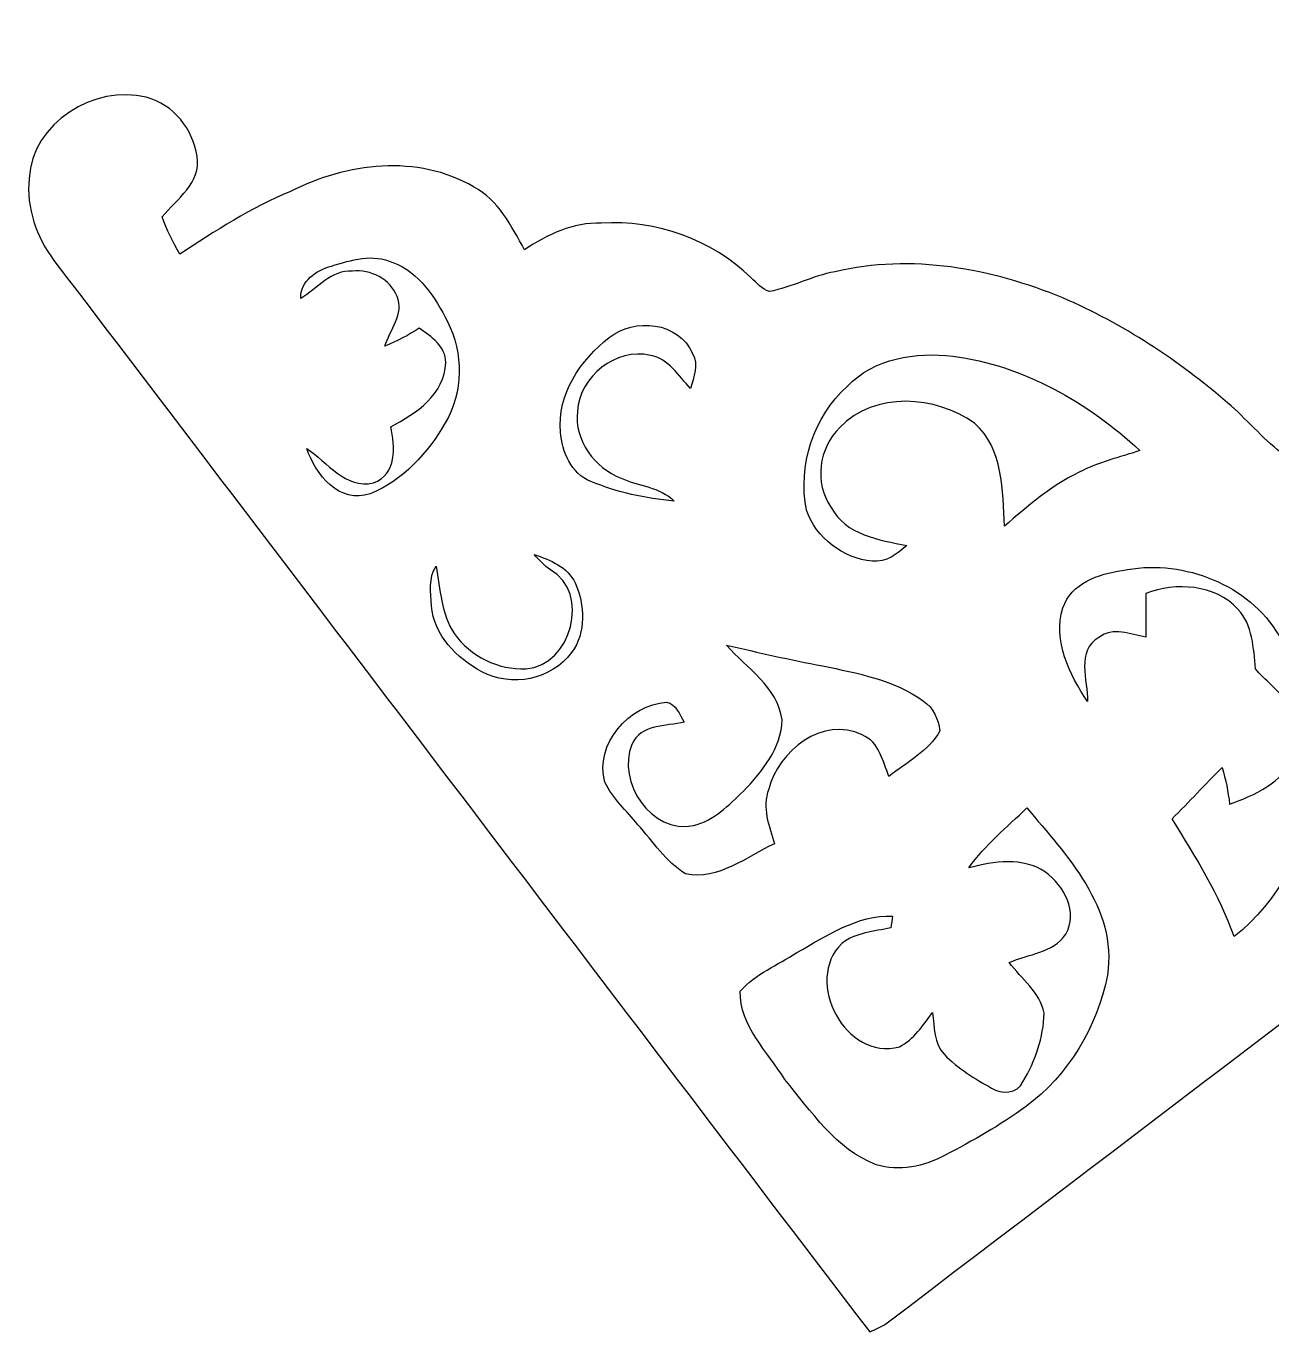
# Model space of a CAD drawing. Header units: centimetres. Extents: x -12.9 to 12.5, y -10.8 to 12.2.
# Drawn here: x -12.74 to -4.63, y -5.82 to 2.68 of the extents above; entities that cross this region are included whole.
import ezdxf

# ---------------------------------------------------------------- set-up
doc = ezdxf.new("R2010")
doc.units = ezdxf.units.CM
doc.header["$MEASUREMENT"] = 0
doc.layers.add('Camada 1', color=7, linetype='Continuous')

msp = doc.modelspace()

# ---------------------------------------------------------------- linework, layer by layer
at = {"layer": 'Camada 1', "color": 167}
for points, knots in [([(0.15275, 2.55658), (0.36724, 2.68464), (0.66886, 2.64936), (0.83784, 2.46167), (0.83784, 2.46167), (0.96838, 2.32056), (0.96378, 2.06516), (0.81173, 1.94098), (0.81173, 1.94098), (0.69568, 1.84396), (0.53374, 1.89971), (0.39687, 1.8877), (0.39687, 1.8877), (0.40852, 1.70003), (0.45191, 1.46507), (0.65298, 1.39206), (0.65298, 1.39206), (0.85124, 1.29187), (1.1109, 1.39452), (1.17369, 1.61042), (1.17369, 1.61042), (1.27141, 1.91135), (1.41887, 2.2165), (1.68875, 2.39888), (1.68875, 2.39888), (1.84396, 2.51107), (2.05951, 2.52165), (2.22885, 2.43416), (2.22885, 2.43416), (2.47402, 2.30116), (2.65253, 2.01365), (2.58514, 1.72966), (2.58514, 1.72966), (2.53223, 1.57973), (2.39572, 1.4859), (2.27329, 1.39522), (2.27329, 1.39522), (-0.86606, -0.99201), (-4.00543, -3.37925), (-7.1448, -5.76686), (-7.1448, -5.76686), (-7.17797, -5.78767), (-7.21465, -5.80284), (-7.25028, -5.81907), (-7.25028, -5.81907), (-9.02441, -3.49566), (-10.79041, -1.16557), (-12.56312, 1.15851), (-12.56312, 1.15851), (-12.67636, 1.31127), (-12.74409, 1.50071), (-12.72398, 1.69228), (-12.72398, 1.69228), (-12.70705, 2.05351), (-12.29818, 2.30681), (-11.96128, 2.22108), (-11.96128, 2.22108), (-11.78418, 2.17523), (-11.65612, 2.01329), (-11.63072, 1.83515), (-11.63072, 1.83515), (-11.6011, 1.66687), (-11.7616, 1.55716), (-11.85757, 1.44356), (-11.85757, 1.44356), (-11.82863, 1.35854), (-11.78841, 1.27776), (-11.74396, 1.19979), (-11.74396, 1.19979), (-11.51149, 1.35042), (-11.27901, 1.50213), (-11.02183, 1.6076), (-11.02183, 1.6076), (-10.65742, 1.79492), (-10.19563, 1.85137), (-9.82944, 1.63759), (-9.82944, 1.63759), (-9.66611, 1.55292), (-9.58532, 1.38077), (-9.49748, 1.22872), (-9.49748, 1.22872), (-9.34896, 1.32644), (-9.18104, 1.40935), (-8.9983, 1.40053), (-8.9983, 1.40053), (-8.64235, 1.42487), (-8.27652, 1.29645), (-8.02216, 1.04457), (-8.02216, 1.04457), (-7.98442, 1.01353), (-7.95231, 0.96979), (-7.90363, 0.95566), (-7.90363, 0.95566), (-7.75723, 0.9846), (-7.62316, 1.05798), (-7.47572, 1.08479), (-7.47572, 1.08479), (-6.979, 1.20332), (-6.45688, 1.1063), (-5.99157, 0.91405), (-5.99157, 0.91405), (-5.60034, 0.74648), (-5.24121, 0.5094), (-4.91949, 0.23213), (-4.91949, 0.23213), (-4.79882, 0.1277), (-4.69582, 0.00458), (-4.57059, -0.09418), (-4.57059, -0.09418), (-4.48274, -0.10936), (-4.39384, -0.05432), (-4.37761, 0.03493), (-4.37761, 0.03493), (-4.23157, 0.53903), (-3.81635, 0.99342), (-3.28224, 1.07492), (-3.28224, 1.07492), (-2.99332, 1.09889), (-2.69733, 1.10137), (-2.41406, 1.03046), (-2.41406, 1.03046), (-1.91135, 0.9151), (-1.43862, 0.70343), (-0.95956, 0.51647), (-0.95956, 0.51647), (-0.6664, 0.40393), (-0.35842, 0.2868), (-0.0381, 0.33197), (-0.0381, 0.33197), (0.1605, 0.3563), (0.3623, 0.5602), (0.28046, 0.76904), (0.28046, 0.76904), (0.20567, 0.96943), (0.08113, 1.155), (-0.07372, 1.30174), (-0.07372, 1.30174), (-0.13899, 1.3402), (-0.22506, 1.42945), (-0.2988, 1.3656), (-0.2988, 1.3656), (-0.33725, 1.2266), (-0.32597, 1.0481), (-0.46601, 0.96237), (-0.46601, 0.96237), (-0.64311, 0.86783), (-0.88688, 0.96273), (-0.96801, 1.1444), (-0.96801, 1.1444), (-1.11125, 1.43827), (-0.92991, 1.8168), (-0.64381, 1.94768), (-0.64381, 1.94768), (-0.52105, 2.01507), (-0.37677, 2.00201), (-0.24165, 2.00695), (-0.24165, 2.00695), (-0.18696, 2.23273), (-0.05608, 2.44474), (0.15275, 2.55658)], [0, 0, 0, 0, 0.0243902, 0.0243902, 0.0243902, 0.0243902, 0.0487805, 0.0487805, 0.0487805, 0.0487805, 0.0731707, 0.0731707, 0.0731707, 0.0731707, 0.097561, 0.097561, 0.097561, 0.097561, 0.1219512, 0.1219512, 0.1219512, 0.1219512, 0.1463415, 0.1463415, 0.1463415, 0.1463415, 0.1707317, 0.1707317, 0.1707317, 0.1707317, 0.195122, 0.195122, 0.195122, 0.195122, 0.2195122, 0.2195122, 0.2195122, 0.2195122, 0.2439024, 0.2439024, 0.2439024, 0.2439024, 0.2682927, 0.2682927, 0.2682927, 0.2682927, 0.2926829, 0.2926829, 0.2926829, 0.2926829, 0.3170732, 0.3170732, 0.3170732, 0.3170732, 0.3414634, 0.3414634, 0.3414634, 0.3414634, 0.3658537, 0.3658537, 0.3658537, 0.3658537, 0.3902439, 0.3902439, 0.3902439, 0.3902439, 0.4146341, 0.4146341, 0.4146341, 0.4146341, 0.4390244, 0.4390244, 0.4390244, 0.4390244, 0.4634146, 0.4634146, 0.4634146, 0.4634146, 0.4878049, 0.4878049, 0.4878049, 0.4878049, 0.5121951, 0.5121951, 0.5121951, 0.5121951, 0.5365854, 0.5365854, 0.5365854, 0.5365854, 0.5609756, 0.5609756, 0.5609756, 0.5609756, 0.5853659, 0.5853659, 0.5853659, 0.5853659, 0.6097561, 0.6097561, 0.6097561, 0.6097561, 0.6341463, 0.6341463, 0.6341463, 0.6341463, 0.6585366, 0.6585366, 0.6585366, 0.6585366, 0.6829268, 0.6829268, 0.6829268, 0.6829268, 0.7073171, 0.7073171, 0.7073171, 0.7073171, 0.7317073, 0.7317073, 0.7317073, 0.7317073, 0.7560976, 0.7560976, 0.7560976, 0.7560976, 0.7804878, 0.7804878, 0.7804878, 0.7804878, 0.804878, 0.804878, 0.804878, 0.804878, 0.8292683, 0.8292683, 0.8292683, 0.8292683, 0.8536585, 0.8536585, 0.8536585, 0.8536585, 0.8780488, 0.8780488, 0.8780488, 0.8780488, 0.902439, 0.902439, 0.902439, 0.902439, 0.9268293, 0.9268293, 0.9268293, 0.9268293, 0.9512195, 0.9512195, 0.9512195, 0.9512195, 1, 1, 1, 1]), ([(-10.75619, 1.12218), (-10.75619, 1.12218), (-10.75619, 1.12218), (-10.75619, 1.12218), (-10.75619, 1.12218), (-10.85285, 1.09326), (-10.96221, 1.02622), (-10.95445, 0.91052), (-10.95445, 0.91052), (-10.84756, 0.97683), (-10.75689, 1.09714), (-10.61861, 1.08902), (-10.61861, 1.08902), (-10.50077, 1.10101), (-10.37237, 1.03893), (-10.32862, 0.92463), (-10.32862, 0.92463), (-10.27747, 0.81033), (-10.3773, 0.70626), (-10.40729, 0.60042), (-10.40729, 0.60042), (-10.32933, 0.63217), (-10.25489, 0.67203), (-10.18363, 0.71649), (-10.18363, 0.71649), (-10.10567, 0.6625), (-10.01042, 0.60006), (-10.01148, 0.49283), (-10.01148, 0.49283), (-10.01676, 0.28787), (-10.2048, 0.1605), (-10.36919, 0.07584), (-10.36919, 0.07584), (-10.33956, -0.05608), (-10.32862, -0.23176), (-10.48243, -0.29069), (-10.48243, -0.29069), (-10.66447, -0.33019), (-10.78229, -0.15487), (-10.91635, -0.06631), (-10.91635, -0.06631), (-10.86097, -0.23388), (-10.70151, -0.43215), (-10.50325, -0.36054), (-10.50325, -0.36054), (-10.28981, -0.27586), (-10.1279, -0.09384), (-10.0143, 0.10089), (-10.0143, 0.10089), (-9.89506, 0.29951), (-9.89647, 0.55562), (-9.99948, 0.76059), (-9.99948, 0.76059), (-10.07921, 0.91651), (-10.18257, 1.08162), (-10.35508, 1.1444), (-10.35508, 1.1444), (-10.48384, 1.20543), (-10.62813, 1.16134), (-10.75619, 1.12218)], [0, 0, 0, 0, 0.0625, 0.0625, 0.0625, 0.0625, 0.125, 0.125, 0.125, 0.125, 0.1875, 0.1875, 0.1875, 0.1875, 0.25, 0.25, 0.25, 0.25, 0.3125, 0.3125, 0.3125, 0.3125, 0.375, 0.375, 0.375, 0.375, 0.4375, 0.4375, 0.4375, 0.4375, 0.5, 0.5, 0.5, 0.5, 0.5625, 0.5625, 0.5625, 0.5625, 0.625, 0.625, 0.625, 0.625, 0.6875, 0.6875, 0.6875, 0.6875, 0.75, 0.75, 0.75, 0.75, 0.8125, 0.8125, 0.8125, 0.8125, 0.875, 0.875, 0.875, 0.875, 1, 1, 1, 1]), ([(-8.94644, 0.65617), (-8.94644, 0.65617), (-8.94644, 0.65617), (-8.94644, 0.65617), (-8.94644, 0.65617), (-9.1327, 0.51152), (-9.28899, 0.2868), (-9.26288, 0.04056), (-9.26288, 0.04056), (-9.25407, -0.08714), (-9.19444, -0.23071), (-9.06709, -0.2801), (-9.06709, -0.2801), (-8.89528, -0.35277), (-8.70902, -0.39158), (-8.52382, -0.40886), (-8.52382, -0.40886), (-8.61589, -0.31467), (-8.75558, -0.31255), (-8.86918, -0.25929), (-8.86918, -0.25929), (-9.04205, -0.19156), (-9.17398, -0.0141), (-9.15387, 0.17604), (-9.15387, 0.17604), (-9.13977, 0.40393), (-8.9027, 0.5909), (-8.67798, 0.54044), (-8.67798, 0.54044), (-8.55909, 0.51893), (-8.49453, 0.40569), (-8.41692, 0.32561), (-8.41692, 0.32561), (-8.39681, 0.39863), (-8.36118, 0.48048), (-8.40422, 0.55245), (-8.40422, 0.55245), (-8.49206, 0.75847), (-8.78381, 0.7888), (-8.94644, 0.65617)], [0, 0, 0, 0, 0.0909091, 0.0909091, 0.0909091, 0.0909091, 0.1818182, 0.1818182, 0.1818182, 0.1818182, 0.2727273, 0.2727273, 0.2727273, 0.2727273, 0.3636364, 0.3636364, 0.3636364, 0.3636364, 0.4545455, 0.4545455, 0.4545455, 0.4545455, 0.5454545, 0.5454545, 0.5454545, 0.5454545, 0.6363636, 0.6363636, 0.6363636, 0.6363636, 0.7272727, 0.7272727, 0.7272727, 0.7272727, 0.8181818, 0.8181818, 0.8181818, 0.8181818, 1, 1, 1, 1]), ([(-7.39563, 0.33972), (-7.39563, 0.33972), (-7.39563, 0.33972), (-7.39563, 0.33972), (-7.39563, 0.33972), (-7.61471, 0.14111), (-7.72089, -0.17744), (-7.66127, -0.46743), (-7.66127, -0.46743), (-7.60236, -0.64664), (-7.42102, -0.78493), (-7.2337, -0.7994), (-7.2337, -0.7994), (-7.14304, -0.81173), (-7.07107, -0.75318), (-7.00899, -0.69673), (-7.00899, -0.69673), (-7.18855, -0.66321), (-7.40657, -0.629), (-7.50005, -0.44944), (-7.50005, -0.44944), (-7.614, -0.29138), (-7.58155, -0.06139), (-7.44466, 0.0716), (-7.44466, 0.0716), (-7.21783, 0.30762), (-6.82025, 0.27834), (-6.56802, 0.09947), (-6.56802, 0.09947), (-6.37821, -0.06667), (-6.38632, -0.34149), (-6.37187, -0.57221), (-6.37187, -0.57221), (-6.22123, -0.44026), (-6.06777, -0.30692), (-5.88573, -0.22048), (-5.88573, -0.22048), (-5.76155, -0.15416), (-5.62292, -0.12559), (-5.49134, -0.07866), (-5.49134, -0.07866), (-5.82789, 0.23354), (-6.24874, 0.47554), (-6.70877, 0.53586), (-6.70877, 0.53586), (-6.94901, 0.56303), (-7.22171, 0.5221), (-7.39563, 0.33972)], [0, 0, 0, 0, 0.0769231, 0.0769231, 0.0769231, 0.0769231, 0.1538462, 0.1538462, 0.1538462, 0.1538462, 0.2307692, 0.2307692, 0.2307692, 0.2307692, 0.3076923, 0.3076923, 0.3076923, 0.3076923, 0.3846154, 0.3846154, 0.3846154, 0.3846154, 0.4615385, 0.4615385, 0.4615385, 0.4615385, 0.5384615, 0.5384615, 0.5384615, 0.5384615, 0.6153846, 0.6153846, 0.6153846, 0.6153846, 0.6923077, 0.6923077, 0.6923077, 0.6923077, 0.7692308, 0.7692308, 0.7692308, 0.7692308, 0.8461538, 0.8461538, 0.8461538, 0.8461538, 1, 1, 1, 1]), ([(-9.4361, -0.75635), (-9.4361, -0.75635), (-9.4361, -0.75635), (-9.4361, -0.75635), (-9.4361, -0.75635), (-9.40435, -0.79304), (-9.36978, -0.82761), (-9.32956, -0.85583), (-9.32956, -0.85583), (-9.06674, -1.00188), (-9.19127, -1.48342), (-9.48936, -1.50001), (-9.48936, -1.50001), (-9.66858, -1.50988), (-9.85061, -1.41851), (-9.95503, -1.27316), (-9.95503, -1.27316), (-10.04181, -1.14335), (-10.04534, -0.98178), (-10.07463, -0.83326), (-10.07463, -0.83326), (-10.12472, -0.90945), (-10.10778, -1.004), (-10.10355, -1.08973), (-10.10355, -1.08973), (-10.0905, -1.28305), (-9.93739, -1.43121), (-9.77652, -1.51977), (-9.77652, -1.51977), (-9.58567, -1.62453), (-9.32144, -1.57161), (-9.19162, -1.39522), (-9.19162, -1.39522), (-9.09496, -1.26505), (-9.10624, -1.08444), (-9.16763, -0.94192), (-9.16763, -0.94192), (-9.21773, -0.83714), (-9.33309, -0.79128), (-9.4361, -0.75635)], [0, 0, 0, 0, 0.0909091, 0.0909091, 0.0909091, 0.0909091, 0.1818182, 0.1818182, 0.1818182, 0.1818182, 0.2727273, 0.2727273, 0.2727273, 0.2727273, 0.3636364, 0.3636364, 0.3636364, 0.3636364, 0.4545455, 0.4545455, 0.4545455, 0.4545455, 0.5454545, 0.5454545, 0.5454545, 0.5454545, 0.6363636, 0.6363636, 0.6363636, 0.6363636, 0.7272727, 0.7272727, 0.7272727, 0.7272727, 0.8181818, 0.8181818, 0.8181818, 0.8181818, 1, 1, 1, 1]), ([(-5.99157, -1.10418), (-5.99157, -1.10418), (-5.99157, -1.10418), (-5.99157, -1.10418), (-5.99157, -1.10418), (-6.05966, -1.31867), (-5.94888, -1.53882), (-5.8307, -1.71379), (-5.8307, -1.71379), (-5.82999, -1.57833), (-5.90832, -1.37971), (-5.75804, -1.29716), (-5.75804, -1.29716), (-5.66596, -1.22519), (-5.55237, -1.27565), (-5.45182, -1.29504), (-5.45182, -1.29504), (-5.45182, -1.20015), (-5.45112, -1.10489), (-5.45217, -1.01035), (-5.45217, -1.01035), (-5.25744, -0.93451), (-5.00027, -0.95074), (-4.85174, -1.11195), (-4.85174, -1.11195), (-4.75473, -1.21673), (-4.75085, -1.3663), (-4.73709, -1.50035), (-4.73709, -1.50035), (-4.67747, -1.57762), (-4.59176, -1.63159), (-4.53813, -1.7145), (-4.53813, -1.7145), (-4.47004, -1.81751), (-4.47886, -1.9505), (-4.49932, -2.06691), (-4.49932, -2.06691), (-4.55577, -2.24683), (-4.74451, -2.32304), (-4.90607, -2.38266), (-4.90607, -2.38266), (-4.9163, -2.30152), (-4.93006, -2.22108), (-4.95547, -2.14383), (-4.95547, -2.14383), (-5.06623, -2.25248), (-5.1696, -2.36855), (-5.28072, -2.47721), (-5.28072, -2.47721), (-5.12797, -2.72345), (-4.97521, -2.9711), (-4.87574, -3.24484), (-4.87574, -3.24484), (-4.29224, -2.78377), (-4.17018, -1.85384), (-4.60409, -1.25306), (-4.60409, -1.25306), (-4.81541, -0.93239), (-5.23558, -0.78281), (-5.60634, -0.86077), (-5.60634, -0.86077), (-5.75875, -0.88299), (-5.93901, -0.94226), (-5.99157, -1.10418)], [0, 0, 0, 0, 0.0588235, 0.0588235, 0.0588235, 0.0588235, 0.1176471, 0.1176471, 0.1176471, 0.1176471, 0.1764706, 0.1764706, 0.1764706, 0.1764706, 0.2352941, 0.2352941, 0.2352941, 0.2352941, 0.2941176, 0.2941176, 0.2941176, 0.2941176, 0.3529412, 0.3529412, 0.3529412, 0.3529412, 0.4117647, 0.4117647, 0.4117647, 0.4117647, 0.4705882, 0.4705882, 0.4705882, 0.4705882, 0.5294118, 0.5294118, 0.5294118, 0.5294118, 0.5882353, 0.5882353, 0.5882353, 0.5882353, 0.6470588, 0.6470588, 0.6470588, 0.6470588, 0.7058824, 0.7058824, 0.7058824, 0.7058824, 0.7647059, 0.7647059, 0.7647059, 0.7647059, 0.8235294, 0.8235294, 0.8235294, 0.8235294, 0.8823529, 0.8823529, 0.8823529, 0.8823529, 1, 1, 1, 1]), ([(-8.18197, -1.34691), (-8.18197, -1.34691), (-8.18197, -1.34691), (-8.18197, -1.34691), (-8.18197, -1.34691), (-8.05038, -1.49825), (-7.85035, -1.61819), (-7.82038, -1.83339), (-7.82038, -1.83339), (-7.82496, -2.01824), (-7.95125, -2.17028), (-8.07297, -2.29799), (-8.07297, -2.29799), (-8.16751, -2.38831), (-8.26452, -2.49166), (-8.39716, -2.52024), (-8.39716, -2.52024), (-8.67269, -2.58268), (-8.90058, -2.23273), (-8.79827, -1.99354), (-8.79827, -1.99354), (-8.7443, -1.85949), (-8.57462, -1.87713), (-8.45855, -1.84784), (-8.45855, -1.84784), (-8.48924, -1.79846), (-8.509, -1.73107), (-8.5732, -1.71732), (-8.5732, -1.71732), (-8.81661, -1.73637), (-9.04416, -1.99073), (-8.97466, -2.23979), (-8.97466, -2.23979), (-8.92492, -2.34702), (-8.83214, -2.42464), (-8.76018, -2.5167), (-8.76018, -2.5167), (-8.65928, -2.62466), (-8.57955, -2.75907), (-8.44938, -2.83562), (-8.44938, -2.83562), (-8.23595, -2.88254), (-8.05285, -2.72308), (-7.86977, -2.64018), (-7.86977, -2.64018), (-7.90469, -2.52552), (-7.95408, -2.40417), (-7.90751, -2.28494), (-7.90751, -2.28494), (-7.84613, -2.03763), (-7.55368, -1.80233), (-7.29967, -1.9318), (-7.29967, -1.9318), (-7.1875, -1.9745), (-7.16526, -2.10361), (-7.12505, -2.20239), (-7.12505, -2.20239), (-7.01004, -2.10925), (-6.86469, -2.03799), (-6.79238, -1.90429), (-6.79238, -1.90429), (-6.80473, -1.82986), (-6.83472, -1.75365), (-6.89997, -1.71062), (-6.89997, -1.71062), (-7.09224, -1.57339), (-7.33036, -1.52858), (-7.55721, -1.48201), (-7.55721, -1.48201), (-7.76676, -1.44322), (-7.97454, -1.39452), (-8.18197, -1.34691)], [0, 0, 0, 0, 0.0526316, 0.0526316, 0.0526316, 0.0526316, 0.1052632, 0.1052632, 0.1052632, 0.1052632, 0.1578947, 0.1578947, 0.1578947, 0.1578947, 0.2105263, 0.2105263, 0.2105263, 0.2105263, 0.2631579, 0.2631579, 0.2631579, 0.2631579, 0.3157895, 0.3157895, 0.3157895, 0.3157895, 0.3684211, 0.3684211, 0.3684211, 0.3684211, 0.4210526, 0.4210526, 0.4210526, 0.4210526, 0.4736842, 0.4736842, 0.4736842, 0.4736842, 0.5263158, 0.5263158, 0.5263158, 0.5263158, 0.5789474, 0.5789474, 0.5789474, 0.5789474, 0.6315789, 0.6315789, 0.6315789, 0.6315789, 0.6842105, 0.6842105, 0.6842105, 0.6842105, 0.7368421, 0.7368421, 0.7368421, 0.7368421, 0.7894737, 0.7894737, 0.7894737, 0.7894737, 0.8421053, 0.8421053, 0.8421053, 0.8421053, 0.8947368, 0.8947368, 0.8947368, 0.8947368, 1, 1, 1, 1]), ([(-6.604, -2.79717), (-6.604, -2.79717), (-6.604, -2.79717), (-6.604, -2.79717), (-6.604, -2.79717), (-6.44207, -2.75483), (-6.25193, -2.72415), (-6.10481, -2.82575), (-6.10481, -2.82575), (-5.98452, -2.91358), (-5.88926, -3.0868), (-5.97358, -3.23003), (-5.97358, -3.23003), (-6.05579, -3.35138), (-6.21875, -3.35667), (-6.34188, -3.41453), (-6.34188, -3.41453), (-6.26039, -3.51825), (-6.14115, -3.60785), (-6.11399, -3.74332), (-6.11399, -3.74332), (-6.11752, -3.90031), (-6.1722, -4.05623), (-6.25228, -4.19064), (-6.25228, -4.19064), (-6.28791, -4.26931), (-6.39163, -4.27248), (-6.45688, -4.23121), (-6.45688, -4.23121), (-6.5666, -4.17054), (-6.67597, -4.1035), (-6.76346, -4.01284), (-6.76346, -4.01284), (-6.83472, -3.94053), (-6.82766, -3.83258), (-6.84072, -3.73979), (-6.84072, -3.73979), (-6.9035, -3.82093), (-6.961, -3.91548), (-7.05696, -3.96168), (-7.05696, -3.96168), (-7.40587, -4.05906), (-7.68278, -3.53377), (-7.43232, -3.28965), (-7.43232, -3.28965), (-7.34201, -3.21804), (-7.22136, -3.21274), (-7.11341, -3.18698), (-7.11341, -3.18698), (-7.11022, -3.16793), (-7.10388, -3.12985), (-7.1007, -3.1108), (-7.1007, -3.1108), (-7.33319, -3.10409), (-7.53075, -3.23956), (-7.72478, -3.34926), (-7.72478, -3.34926), (-7.84965, -3.42935), (-7.99324, -3.48826), (-8.09412, -3.60009), (-8.09412, -3.60009), (-8.09625, -3.82693), (-7.91492, -3.99415), (-7.80379, -4.17512), (-7.80379, -4.17512), (-7.62987, -4.38221), (-7.47182, -4.62986), (-7.20831, -4.73039), (-7.20831, -4.73039), (-7.05838, -4.77697), (-6.89504, -4.74203), (-6.75922, -4.66901), (-6.75922, -4.66901), (-6.57825, -4.57446), (-6.39938, -4.47321), (-6.23464, -4.35256), (-6.23464, -4.35256), (-5.95595, -4.14901), (-5.76757, -3.8308), (-5.70159, -3.49496), (-5.70159, -3.49496), (-5.63667, -3.0554), (-5.96793, -2.71568), (-6.22618, -2.407), (-6.22618, -2.407), (-6.35669, -2.53188), (-6.49922, -2.64829), (-6.604, -2.79717)], [0, 0, 0, 0, 0.0434783, 0.0434783, 0.0434783, 0.0434783, 0.0869565, 0.0869565, 0.0869565, 0.0869565, 0.1304348, 0.1304348, 0.1304348, 0.1304348, 0.173913, 0.173913, 0.173913, 0.173913, 0.2173913, 0.2173913, 0.2173913, 0.2173913, 0.2608696, 0.2608696, 0.2608696, 0.2608696, 0.3043478, 0.3043478, 0.3043478, 0.3043478, 0.3478261, 0.3478261, 0.3478261, 0.3478261, 0.3913043, 0.3913043, 0.3913043, 0.3913043, 0.4347826, 0.4347826, 0.4347826, 0.4347826, 0.4782609, 0.4782609, 0.4782609, 0.4782609, 0.5217391, 0.5217391, 0.5217391, 0.5217391, 0.5652174, 0.5652174, 0.5652174, 0.5652174, 0.6086957, 0.6086957, 0.6086957, 0.6086957, 0.6521739, 0.6521739, 0.6521739, 0.6521739, 0.6956522, 0.6956522, 0.6956522, 0.6956522, 0.7391304, 0.7391304, 0.7391304, 0.7391304, 0.7826087, 0.7826087, 0.7826087, 0.7826087, 0.826087, 0.826087, 0.826087, 0.826087, 0.8695652, 0.8695652, 0.8695652, 0.8695652, 0.9130435, 0.9130435, 0.9130435, 0.9130435, 1, 1, 1, 1])]:
    msp.add_open_spline(points, degree=3, knots=knots, dxfattribs=at)

doc.saveas('drawing.dxf')
